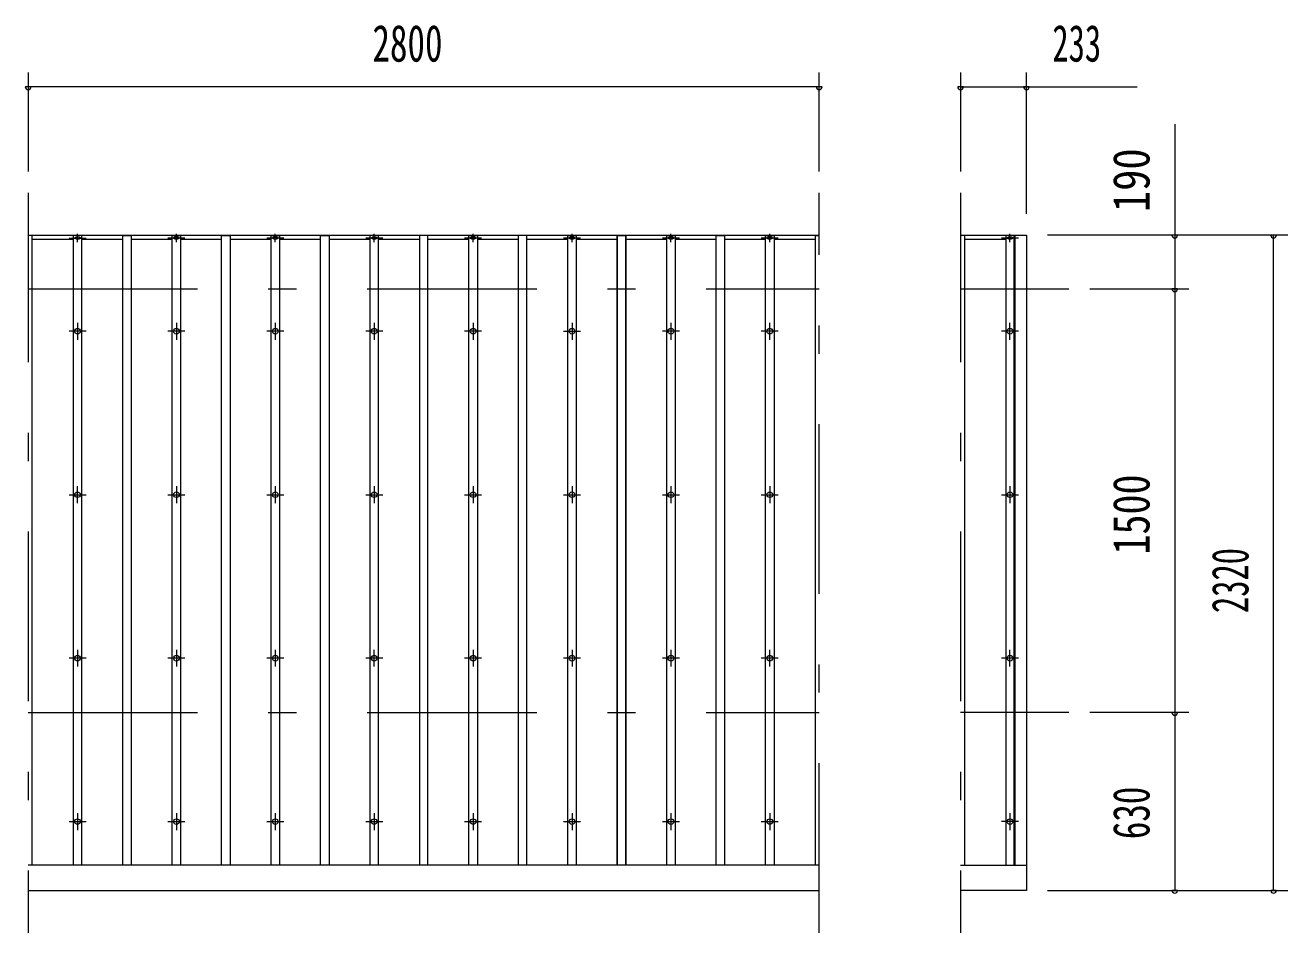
# Model space of a CAD drawing. Units: millimetres, scale not verified. Extents: x -21353 to 21363, y -10500 to 10500.
# Drawn here: x -14089 to -9621, y 6243 to 9455 of the extents above; entities that cross this region are included whole.
import ezdxf
from ezdxf.enums import TextEntityAlignment as Align

# ---------------------------------------------------------------- set-up
doc = ezdxf.new("R2010")
doc.units = ezdxf.units.MM
doc.header["$LTSCALE"] = 50
doc.linetypes.add('USER3', pattern=[24, 12, -5, 2, -5])
for name, color, linetype, lineweight in [('0-2_1-0BOLD', 7, 'Continuous', 18), ('0-3_1-2CENTER', 3, 'USER3', 18), ('0-4_1-4THIN', 4, 'Continuous', 18), ('0-5_1-5DIM', 3, 'Continuous', 18)]:
    doc.layers.add(name, color=color, linetype=linetype, lineweight=lineweight)
doc.styles.add('ＭＳ ゴシック', font='')
doc.styles.get('ＭＳ ゴシック').set_extended_font_data('MS Gothic')

msp = doc.modelspace()

# ---------------------------------------------------------------- linework, layer by layer
at = {"layer": '0-2_1-0BOLD'}
for p, q in [((-14079.23, 8712.63), (-11279.23, 8712.63)), ((-10586.23, 6481.37), (-10586.23, 8712.63)), ((-11279.23, 6481.37), (-14079.23, 6481.37)), ((-10779.23, 6481.37), (-10546.23, 6481.37)), ((-14079.23, 6392.63), (-11279.23, 6392.63))]:
    msp.add_line(p, q, dxfattribs=at)
msp.add_lwpolyline([(-10779.23, 8712.63), (-10546.23, 8712.63), (-10546.23, 6392.63), (-10779.23, 6392.63)], dxfattribs=at)
for centre in [(-13904.23, 8372.13), (-13554.23, 8372.13), (-13204.23, 8372.13), (-12854.23, 8372.13), (-12504.23, 8372.13), (-12154.23, 8372.13), (-11804.23, 8372.13), (-11454.23, 8372.13), (-10604.23, 8372.13), (-13904.23, 7793.42), (-13554.23, 7793.42), (-13204.23, 7793.42), (-12854.23, 7793.42), (-12504.23, 7793.42), (-12154.23, 7793.42), (-11804.23, 7793.42), (-11454.23, 7793.42), (-10604.23, 7793.42), (-13904.23, 7214.7), (-13554.23, 7214.7), (-13204.23, 7214.7), (-12854.23, 7214.7), (-12504.23, 7214.7), (-12154.23, 7214.7), (-11804.23, 7214.7), (-11454.23, 7214.7), (-10604.23, 7214.7), (-13904.23, 6635.99), (-13554.23, 6635.99), (-13204.23, 6635.99), (-12854.23, 6635.99), (-12504.23, 6635.99), (-12154.23, 6635.99), (-11804.23, 6635.99), (-11454.23, 6635.99), (-10604.23, 6635.99)]:
    msp.add_circle(centre, 10, dxfattribs=at)
for centre, start, end in [((-13904.23, 8691.45), 46.9032, 133.0968), ((-13904.23, 8712.83), 226.9032, 313.0968), ((-13554.23, 8691.45), 46.9032, 133.0968), ((-13554.23, 8712.83), 226.9032, 313.0968), ((-13204.23, 8691.45), 46.9032, 133.0968), ((-13204.23, 8712.83), 226.9032, 313.0968), ((-12854.23, 8691.45), 46.9032, 133.0968), ((-12854.23, 8712.83), 226.9032, 313.0968), ((-12504.23, 8691.45), 46.9032, 133.0968), ((-12504.23, 8712.83), 226.9032, 313.0968), ((-12154.23, 8691.45), 46.9032, 133.0968), ((-12154.23, 8712.83), 226.9032, 313.0968), ((-11804.23, 8691.45), 46.9032, 133.0968), ((-11804.23, 8712.83), 226.9032, 313.0968), ((-11454.23, 8691.45), 46.9032, 133.0968), ((-11454.23, 8712.83), 226.9032, 313.0968), ((-10604.23, 8691.45), 46.9032, 133.0968), ((-10604.23, 8712.83), 226.9032, 313.0968)]:
    msp.add_arc(centre, 14.64, start, end, dxfattribs=at)
at = {"layer": '0-3_1-2CENTER'}
for p, q in [((-14079.23, 8862.63), (-14079.23, 6242.63)), ((-11279.23, 6242.63), (-11279.23, 8862.63)), ((-10779.23, 8862.63), (-10779.23, 6242.63)), ((-13904.23, 8687.14), (-13904.23, 8717.14)), ((-13554.23, 8687.14), (-13554.23, 8717.14)), ((-13204.23, 8687.14), (-13204.23, 8717.14)), ((-12854.23, 8687.14), (-12854.23, 8717.14)), ((-12504.23, 8687.14), (-12504.23, 8717.14)), ((-12154.23, 8687.14), (-12154.23, 8717.14)), ((-11804.23, 8687.14), (-11804.23, 8717.14)), ((-11454.23, 8687.14), (-11454.23, 8717.14)), ((-10604.23, 8687.14), (-10604.23, 8717.14)), ((-13934.23, 8702.14), (-13874.23, 8702.14)), ((-13524.23, 8702.14), (-13584.23, 8702.14)), ((-13174.23, 8702.14), (-13234.23, 8702.14)), ((-12824.23, 8702.14), (-12884.23, 8702.14)), ((-12474.23, 8702.14), (-12534.23, 8702.14)), ((-12124.23, 8702.14), (-12184.23, 8702.14)), ((-11774.23, 8702.14), (-11834.23, 8702.14)), ((-11424.23, 8702.14), (-11484.23, 8702.14)), ((-10574.23, 8702.14), (-10634.23, 8702.14)), ((-14079.23, 8522.63), (-11279.23, 8522.63)), ((-10779.23, 8522.63), (-10396.24, 8522.63)), ((-13904.23, 8402.13), (-13904.23, 8342.13)), ((-13554.23, 8402.13), (-13554.23, 8342.13)), ((-13204.23, 8402.13), (-13204.23, 8342.13)), ((-12854.23, 8402.13), (-12854.23, 8342.13)), ((-12504.23, 8402.13), (-12504.23, 8342.13)), ((-12154.23, 8402.13), (-12154.23, 8342.13)), ((-11804.23, 8402.13), (-11804.23, 8342.13)), ((-11454.23, 8342.13), (-11454.23, 8402.13)), ((-10604.23, 8342.13), (-10604.23, 8402.13)), ((-13874.23, 8372.13), (-13934.23, 8372.13)), ((-13524.23, 8372.13), (-13584.23, 8372.13)), ((-13174.23, 8372.13), (-13234.23, 8372.13)), ((-12824.23, 8372.13), (-12884.23, 8372.13)), ((-12474.23, 8372.13), (-12534.23, 8372.13)), ((-12184.23, 8372.13), (-12124.23, 8372.13)), ((-11774.23, 8372.13), (-11834.23, 8372.13)), ((-11424.23, 8372.13), (-11484.23, 8372.13)), ((-10574.23, 8372.13), (-10634.23, 8372.13)), ((-13904.23, 7763.42), (-13904.23, 7823.42)), ((-13554.23, 7823.42), (-13554.23, 7763.42)), ((-13204.23, 7823.42), (-13204.23, 7763.42)), ((-12854.23, 7823.42), (-12854.23, 7763.42)), ((-12504.23, 7823.42), (-12504.23, 7763.42)), ((-12154.23, 7823.42), (-12154.23, 7763.42)), ((-11804.23, 7823.42), (-11804.23, 7763.42)), ((-11454.23, 7823.42), (-11454.23, 7763.42)), ((-10604.23, 7823.42), (-10604.23, 7763.42)), ((-13934.23, 7793.42), (-13874.23, 7793.42)), ((-13584.23, 7793.42), (-13524.23, 7793.42)), ((-13234.23, 7793.42), (-13174.23, 7793.42)), ((-12884.23, 7793.42), (-12824.23, 7793.42)), ((-12534.23, 7793.42), (-12474.23, 7793.42)), ((-12184.23, 7793.42), (-12124.23, 7793.42)), ((-11834.23, 7793.42), (-11774.23, 7793.42)), ((-11484.23, 7793.42), (-11424.23, 7793.42)), ((-10634.23, 7793.42), (-10574.23, 7793.42)), ((-13904.23, 7244.7), (-13904.23, 7184.7)), ((-13554.23, 7244.7), (-13554.23, 7184.7)), ((-13204.23, 7244.7), (-13204.23, 7184.7)), ((-12854.23, 7184.7), (-12854.23, 7244.7)), ((-12504.23, 7244.7), (-12504.23, 7184.7)), ((-12154.23, 7244.7), (-12154.23, 7184.7)), ((-11804.23, 7244.7), (-11804.23, 7184.7)), ((-11454.23, 7184.7), (-11454.23, 7244.7)), ((-10604.23, 7184.7), (-10604.23, 7244.7)), ((-13874.23, 7214.7), (-13934.23, 7214.7)), ((-13524.23, 7214.7), (-13584.23, 7214.7)), ((-13174.23, 7214.7), (-13234.23, 7214.7)), ((-12824.23, 7214.7), (-12884.23, 7214.7)), ((-12474.23, 7214.7), (-12534.23, 7214.7)), ((-12124.23, 7214.7), (-12184.23, 7214.7)), ((-11774.23, 7214.7), (-11834.23, 7214.7)), ((-11424.23, 7214.7), (-11484.23, 7214.7)), ((-10574.23, 7214.7), (-10634.23, 7214.7)), ((-14079.23, 7022.63), (-11279.23, 7022.63)), ((-10396.24, 7022.63), (-10779.23, 7022.63)), ((-13904.23, 6665.99), (-13904.23, 6605.99)), ((-13554.23, 6665.99), (-13554.23, 6605.99)), ((-13204.23, 6665.99), (-13204.23, 6605.99)), ((-12854.23, 6665.99), (-12854.23, 6605.99)), ((-12504.23, 6665.99), (-12504.23, 6605.99)), ((-12154.23, 6665.99), (-12154.23, 6605.99)), ((-11804.23, 6665.99), (-11804.23, 6605.99)), ((-11454.23, 6665.99), (-11454.23, 6605.99)), ((-10604.23, 6665.99), (-10604.23, 6605.99)), ((-13934.23, 6635.99), (-13874.23, 6635.99)), ((-13584.23, 6635.99), (-13524.23, 6635.99)), ((-13234.23, 6635.99), (-13174.23, 6635.99)), ((-12884.23, 6635.99), (-12824.23, 6635.99)), ((-12534.23, 6635.99), (-12474.23, 6635.99)), ((-12184.23, 6635.99), (-12124.23, 6635.99)), ((-11834.23, 6635.99), (-11774.23, 6635.99)), ((-11484.23, 6635.99), (-11424.23, 6635.99)), ((-10574.23, 6635.99), (-10634.23, 6635.99))]:
    msp.add_line(p, q, dxfattribs=at)
at = {"layer": '0-4_1-4THIN'}
for p, q in [((-14064.23, 8698.39), (-13919.23, 8698.39)), ((-13919.23, 8711.13), (-13919.23, 6481.37)), ((-13889.23, 8698.39), (-13744.23, 8698.39)), ((-13744.23, 6481.37), (-13744.23, 8711.13)), ((-13714.23, 8698.39), (-13569.23, 8698.39)), ((-13569.23, 6481.37), (-13569.23, 8711.13)), ((-13539.23, 8698.39), (-13394.23, 8698.39)), ((-13394.23, 6481.37), (-13394.23, 8711.13)), ((-13364.23, 8698.39), (-13219.23, 8698.39)), ((-13219.23, 6481.37), (-13219.23, 8711.13)), ((-13189.23, 8698.39), (-13044.23, 8698.39)), ((-13044.23, 6481.37), (-13044.23, 8711.13)), ((-13014.23, 8698.39), (-12869.23, 8698.39)), ((-12869.23, 8711.13), (-12869.23, 6481.37)), ((-12839.23, 8698.39), (-12694.23, 8698.39)), ((-12694.23, 8711.13), (-12694.23, 6481.37)), ((-12664.23, 8698.39), (-12519.23, 8698.39)), ((-12519.23, 6481.37), (-12519.23, 8711.13)), ((-12489.23, 8698.39), (-12344.23, 8698.39)), ((-12344.23, 8711.13), (-12344.23, 6481.37)), ((-12314.23, 8698.39), (-12169.23, 8698.39)), ((-12169.23, 6481.37), (-12169.23, 8711.13)), ((-12139.23, 8698.39), (-11994.23, 8698.39)), ((-11994.23, 8711.13), (-11994.23, 6481.37)), ((-11964.23, 6481.37), (-11964.23, 8711.13)), ((-11964.23, 8698.39), (-11819.23, 8698.39)), ((-11819.23, 6481.37), (-11819.23, 8711.13)), ((-11789.23, 8698.39), (-11644.23, 8698.39)), ((-11644.23, 6481.37), (-11644.23, 8711.13)), ((-11614.23, 8698.39), (-11469.23, 8698.39)), ((-11469.23, 6481.37), (-11469.23, 8711.13)), ((-11439.23, 8698.39), (-11294.23, 8698.39)), ((-11294.23, 8711.13), (-11279.23, 8711.13)), ((-11294.23, 8711.13), (-11294.23, 6481.37)), ((-10764.23, 8698.39), (-10619.23, 8698.39)), ((-10619.23, 8711.13), (-10619.23, 6481.37)), ((-10589.23, 8698.39), (-10586.23, 8698.39))]:
    msp.add_line(p, q, dxfattribs=at)
for points in [[(-14064.23, 6481.37), (-14064.23, 8711.13), (-14079.23, 8711.13)], [(-13889.23, 6481.37), (-13889.23, 8711.13), (-13919.23, 8711.13)], [(-13744.23, 8711.13), (-13714.23, 8711.13), (-13714.23, 6481.37)], [(-13569.23, 8711.13), (-13539.23, 8711.13), (-13539.23, 6481.37)], [(-13394.23, 8711.13), (-13364.23, 8711.13), (-13364.23, 6481.37)], [(-13219.23, 8711.13), (-13189.23, 8711.13), (-13189.23, 6481.37)], [(-13044.23, 8711.13), (-13014.23, 8711.13), (-13014.23, 6481.37)], [(-12839.23, 6481.37), (-12839.23, 8711.13), (-12869.23, 8711.13)], [(-12664.23, 6481.37), (-12664.23, 8711.13), (-12694.23, 8711.13)], [(-12519.23, 8711.13), (-12489.23, 8711.13), (-12489.23, 6481.37)], [(-12314.23, 6481.37), (-12314.23, 8711.13), (-12344.23, 8711.13)], [(-12169.23, 8711.13), (-12139.23, 8711.13), (-12139.23, 6481.37)], [(-11994.23, 6481.37), (-11994.23, 8711.13), (-11964.23, 8711.13), (-11964.23, 6481.37)], [(-11819.23, 8711.13), (-11789.23, 8711.13), (-11789.23, 6481.37)], [(-11644.23, 8711.13), (-11614.23, 8711.13), (-11614.23, 6481.37)], [(-11469.23, 8711.13), (-11439.23, 8711.13), (-11439.23, 6481.37)], [(-10764.23, 6481.37), (-10764.23, 8711.13), (-10779.23, 8711.13)], [(-10589.23, 6481.37), (-10589.23, 8711.13), (-10619.23, 8711.13)]]:
    msp.add_lwpolyline(points, dxfattribs=at)
at = {"layer": '0-5_1-5DIM'}
for p, q in [((-14079.23, 9287.63), (-14079.23, 8937.63)), ((-11279.23, 8937.63), (-11279.23, 9287.63)), ((-10779.23, 9287.63), (-10779.23, 8937.63)), ((-10546.23, 8787.63), (-10546.23, 9287.63)), ((-14069.23, 9237.63), (-14089.23, 9237.63)), ((-11279.23, 9237.63), (-14079.23, 9237.63)), ((-11269.23, 9237.63), (-11289.23, 9237.63)), ((-10769.23, 9237.63), (-10789.23, 9237.63)), ((-10779.23, 9237.63), (-10153.73, 9237.63)), ((-10536.23, 9237.63), (-10556.23, 9237.63)), ((-10021.24, 9105.13), (-10021.24, 6392.63)), ((-9621.23, 8712.63), (-10471.23, 8712.63)), ((-10011.24, 8712.63), (-10031.24, 8712.63)), ((-9661.24, 8712.63), (-9681.24, 8712.63)), ((-9671.24, 6392.63), (-9671.24, 8712.63)), ((-10321.23, 8522.63), (-9971.23, 8522.63)), ((-10011.24, 8522.63), (-10031.24, 8522.63)), ((-9971.23, 7022.63), (-10321.23, 7022.63)), ((-10011.24, 7022.63), (-10031.24, 7022.63)), ((-10471.23, 6392.63), (-9621.23, 6392.63)), ((-10011.24, 6392.63), (-10031.24, 6392.63)), ((-9661.24, 6392.63), (-9681.24, 6392.63))]:
    msp.add_line(p, q, dxfattribs=at)
for centre in [(-14079.23, 9237.63), (-11279.23, 9237.63), (-10779.23, 9237.63), (-10546.23, 9237.63), (-10021.24, 8712.63), (-9671.24, 8712.63), (-10021.24, 8522.63), (-10021.24, 7022.63), (-10021.24, 6392.63), (-9671.24, 6392.63)]:
    msp.add_arc(centre, 10, 180, 0, dxfattribs=at)

# ---------------------------------------------------------------- texts
at = {"layer": '0-5_1-5DIM', "color": 7, "style": 'ＭＳ ゴシック'}
for s, width, p in [('2800', 0.7, (-12860.5, 9287.63)), ('233', 0.65, (-10454.41, 9287.63))]:
    msp.add_text(s, height=130.2, dxfattribs=dict(at, width=width)).set_placement(p, align=Align.BOTTOM_LEFT)
for s, width, p in [('190', 0.85, (-10071.24, 8793.81)), ('1500', 0.8, (-10071.24, 7581.65)), ('2320', 0.65, (-9721.24, 7374.4)), ('630', 0.7, (-10071.24, 6573.92))]:
    msp.add_text(s, height=130.2, rotation=90, dxfattribs=dict(at, width=width)).set_placement(p, align=Align.BOTTOM_LEFT)

doc.saveas('drawing.dxf')
